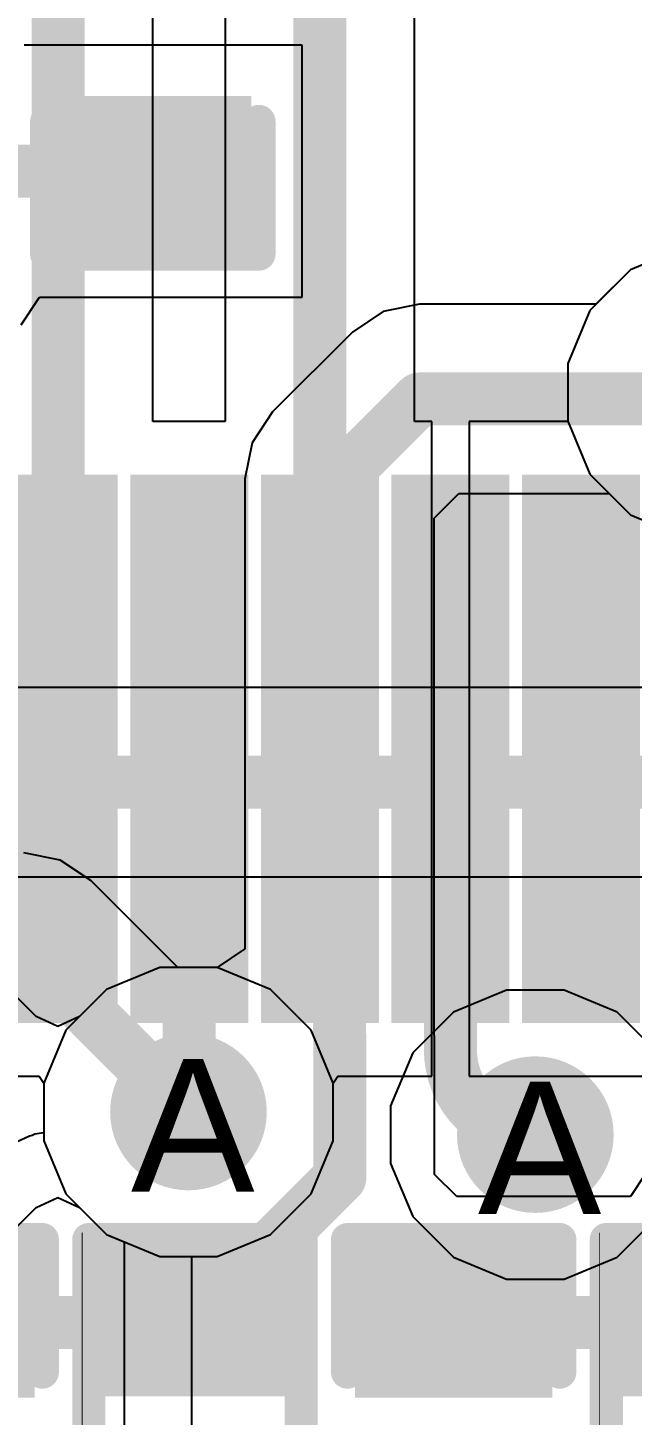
# Model space of a CAD drawing. Header units: inches. Extents: x 0 to 208, y 0 to 213.
# Drawn here: x 1.7585 to 1.8496, y 3.0265 to 3.2358 of the extents above; entities that cross this region are included whole.
import ezdxf

# ---------------------------------------------------------------- set-up
doc = ezdxf.new("R2010")
doc.units = ezdxf.units.IN
doc.header["$MEASUREMENT"] = 0
for name, color, linetype in [('Bottom Layer', 5, 'Continuous'), ('Bottom Overlay', 54, 'Continuous'), ('Bottom Paste', 16, 'Continuous'), ('Bottom Solder', 6, 'Continuous'), ('Drill Drawing', 1, 'Continuous'), ('L2_GND1', 16, 'Continuous'), ('L3_SIG1', 76, 'Continuous'), ('L4_PWR', 90, 'Continuous'), ('L5_GND2', 156, 'Continuous'), ('L6_SIG2', 130, 'Continuous'), ('L7_GND3', 216, 'Continuous'), ('Top Layer', 1, 'Continuous'), ('Top Paste', 8, 'Continuous'), ('Top Solder', 216, 'Continuous'), ('Via Holes', 16, 'Continuous')]:
    doc.layers.add(name, color=color, linetype=linetype)
doc.styles.add('Arial', font='', dxfattribs={"height": 0.2})
doc.styles.get('Arial').set_extended_font_data('Arial')

# ---------------------------------------------------------------- blocks, each defined once
blk = doc.blocks.new('AS0B826_S78B_7H_8')
at = {"layer": 'Top Layer'}
for points in [[(-1.15847285, 1.0386207), (-1.14469335, 1.0386207), (-1.14469335, 0.9598807), (-1.15847285, 0.9598807)], [(-1.13879285, 1.0386207), (-1.12501335, 1.0386207), (-1.12501335, 0.9598807), (-1.13879285, 0.9598807)], [(-1.11910285, 1.0386207), (-1.10532335, 1.0386207), (-1.10532335, 0.9598807), (-1.11910285, 0.9598807)], [(-1.09942285, 1.0386207), (-1.08564335, 1.0386207), (-1.08564335, 0.9598807), (-1.09942285, 0.9598807)], [(-1.07973285, 1.0386207), (-1.06595335, 1.0386207), (-1.06595335, 0.9598807), (-1.07973285, 0.9598807)]]:
    blk.add_hatch(color=1, dxfattribs=at).paths.add_polyline_path(points)
at = {"layer": 'Top Paste'}
for points in [[(-1.15847285, 1.0386207), (-1.14469335, 1.0386207), (-1.14469335, 0.9598807), (-1.15847285, 0.9598807)], [(-1.13879285, 1.0386207), (-1.12501335, 1.0386207), (-1.12501335, 0.9598807), (-1.13879285, 0.9598807)], [(-1.11910285, 1.0386207), (-1.10532335, 1.0386207), (-1.10532335, 0.9598807), (-1.11910285, 0.9598807)], [(-1.09942285, 1.0386207), (-1.08564335, 1.0386207), (-1.08564335, 0.9598807), (-1.09942285, 0.9598807)], [(-1.07973285, 1.0386207), (-1.06595335, 1.0386207), (-1.06595335, 0.9598807), (-1.07973285, 0.9598807)]]:
    blk.add_hatch(color=8, dxfattribs=at).paths.add_polyline_path(points)
at = {"layer": 'Top Solder'}
for points in [[(-1.16047285, 1.0406207), (-1.14269335, 1.0406207), (-1.14269335, 0.9578807), (-1.16047285, 0.9578807)], [(-1.14079285, 1.0406207), (-1.12301335, 1.0406207), (-1.12301335, 0.9578807), (-1.14079285, 0.9578807)], [(-1.12110285, 1.0406207), (-1.10332335, 1.0406207), (-1.10332335, 0.9578807), (-1.12110285, 0.9578807)], [(-1.10142285, 1.0406207), (-1.08364335, 1.0406207), (-1.08364335, 0.9578807), (-1.10142285, 0.9578807)], [(-1.08173285, 1.0406207), (-1.06395335, 1.0406207), (-1.06395335, 0.9578807), (-1.08173285, 0.9578807)]]:
    blk.add_hatch(color=216, dxfattribs=at).paths.add_polyline_path(points)
blk = doc.blocks.new('C___0402_B_111')
at = {"layer": 'Bottom Layer'}
for points in [[(-0.0095004, 0.0125003), (-0.009500399999999999, -0.0124997), (-0.0275004, -0.0124997), (-0.0275004, 0.0125003)], [(0.0274996, 0.0125003), (0.0274996, -0.0124997), (0.009499600000000002, -0.0124997), (0.009499599999999999, 0.0125003)]]:
    blk.add_hatch(color=5, dxfattribs=at).paths.add_polyline_path(points)
at = {"layer": 'Bottom Paste'}
for points in [[(-0.0095004, 0.0125003), (-0.009500399999999999, -0.0124997), (-0.0275004, -0.0124997), (-0.0275004, 0.0125003)], [(0.0274996, 0.0125003), (0.0274996, -0.0124997), (0.009499600000000002, -0.0124997), (0.009499599999999999, 0.0125003)]]:
    blk.add_hatch(color=16, dxfattribs=at).paths.add_polyline_path(points)
at = {"layer": 'Bottom Solder'}
for points in [[(-0.007138200000000002, 0.0148625), (-0.007138199999999998, -0.0148619), (-0.0298626, -0.0148619), (-0.0298626, 0.0148625)], [(0.0298618, 0.0148625), (0.0298618, -0.0148619), (0.007137400000000001, -0.0148619), (0.007137399999999999, 0.0148625)]]:
    blk.add_hatch(color=6, dxfattribs=at).paths.add_polyline_path(points)
at = {"layer": 'Bottom Overlay'}
for points in [[(-0.0310004, -0.0159997, 0.005, 0.005, 0), (-0.0310004, 0.0160003, 0.005, 0.005, 0)], [(-0.0110004, 0.0160003, 0.005, 0.005, 0), (-0.0310004, 0.0160003, 0.005, 0.005, 0)], [(0.0309996, 0.0160003, 0.005, 0.005, 0), (0.0109996, 0.0160003, 0.005, 0.005, 0)], [(0.0309996, -0.0159997, 0.005, 0.005, 0), (0.0309996, 0.0160003, 0.005, 0.005, 0)], [(-0.0110004, -0.0159997, 0.005, 0.005, 0), (-0.0310004, -0.0159997, 0.005, 0.005, 0)], [(0.0309996, -0.0159997, 0.005, 0.005, 0), (0.0109996, -0.0159997, 0.005, 0.005, 0)]]:
    blk.add_lwpolyline(points, format="xyseb", dxfattribs=at)
for points in [[(-0.0322504, 0.0160003, 0.0025, 0.0025, 1), (-0.0297504, 0.0160003, 0.0025, 0.0025, 1)], [(-0.0322504, 0.0160003, 0.0025, 0.0025, 1), (-0.0297504, 0.0160003, 0.0025, 0.0025, 1)], [(-0.0122504, 0.0160003, 0.0025, 0.0025, 1), (-0.0097504, 0.0160003, 0.0025, 0.0025, 1)], [(0.0097496, 0.0160003, 0.0025, 0.0025, 1), (0.0122496, 0.0160003, 0.0025, 0.0025, 1)], [(0.0297496, 0.0160003, 0.0025, 0.0025, 1), (0.0322496, 0.0160003, 0.0025, 0.0025, 1)], [(0.0297496, 0.0160003, 0.0025, 0.0025, 1), (0.0322496, 0.0160003, 0.0025, 0.0025, 1)], [(-0.0322504, -0.0159997, 0.0025, 0.0025, 1), (-0.0297504, -0.0159997, 0.0025, 0.0025, 1)], [(-0.0322504, -0.0159997, 0.0025, 0.0025, 1), (-0.0297504, -0.0159997, 0.0025, 0.0025, 1)], [(-0.0122504, -0.0159997, 0.0025, 0.0025, 1), (-0.0097504, -0.0159997, 0.0025, 0.0025, 1)], [(0.0097496, -0.0159997, 0.0025, 0.0025, 1), (0.0122496, -0.0159997, 0.0025, 0.0025, 1)], [(0.0297496, -0.0159997, 0.0025, 0.0025, 1), (0.0322496, -0.0159997, 0.0025, 0.0025, 1)], [(0.0297496, -0.0159997, 0.0025, 0.0025, 1), (0.0322496, -0.0159997, 0.0025, 0.0025, 1)]]:
    blk.add_lwpolyline(points, format="xyseb", close=True, dxfattribs=at)
blk = doc.blocks.new('R___0402_B_147')
at = {"layer": 'Bottom Layer'}
for points in [[(-0.009499700000000002, 0.0125013), (-0.009499699999999998, -0.0124987), (-0.0274997, -0.0124987), (-0.0274997, 0.0125013)], [(0.0275003, 0.0125013), (0.0275003, -0.0124987), (0.009500300000000001, -0.0124987), (0.009500299999999998, 0.0125013)]]:
    blk.add_hatch(color=5, dxfattribs=at).paths.add_polyline_path(points)
at = {"layer": 'Bottom Paste'}
for points in [[(-0.009499700000000002, 0.0125013), (-0.009499699999999998, -0.0124987), (-0.0274997, -0.0124987), (-0.0274997, 0.0125013)], [(0.0275003, 0.0125013), (0.0275003, -0.0124987), (0.009500300000000001, -0.0124987), (0.009500299999999998, 0.0125013)]]:
    blk.add_hatch(color=16, dxfattribs=at).paths.add_polyline_path(points)
at = {"layer": 'Bottom Solder'}
for points in [[(-0.007334300000000001, 0.0146667), (-0.007334299999999998, -0.0146641), (-0.0296651, -0.0146641), (-0.0296651, 0.0146667)], [(0.0296657, 0.0146667), (0.0296657, -0.0146641), (0.007334900000000002, -0.0146641), (0.007334899999999998, 0.0146667)]]:
    blk.add_hatch(color=6, dxfattribs=at).paths.add_polyline_path(points)
at = {"layer": 'Bottom Overlay'}
for points in [[(-0.0309997, 0.0160013, 0.005, 0.005, 0), (0.0310003, 0.0160013, 0.005, 0.005, 0)], [(-0.0309997, 0.0160013, 0.005, 0.005, 0), (-0.0309997, -0.0159987, 0.005, 0.005, 0)], [(-0.0319997, 0.0170013, 0.000127, 0.000127, 0), (0.0320003, 0.0170013, 0.000127, 0.000127, 0)], [(0.0310003, 0.0160013, 0.005, 0.005, 0), (0.0310003, -0.0159987, 0.005, 0.005, 0)], [(-0.0309997, -0.0159987, 0.005, 0.005, 0), (0.0310003, -0.0159987, 0.005, 0.005, 0)]]:
    blk.add_lwpolyline(points, format="xyseb", dxfattribs=at)
for points in [[(-0.0322497, 0.0160013, 0.0025, 0.0025, 1), (-0.0297497, 0.0160013, 0.0025, 0.0025, 1)], [(-0.0322497, 0.0160013, 0.0025, 0.0025, 1), (-0.0297497, 0.0160013, 0.0025, 0.0025, 1)], [(-0.0320314, 0.0170013, 6.35e-05, 6.35e-05, 1), (-0.031968, 0.0170013, 6.35e-05, 6.35e-05, 1)], [(0.0297503, 0.0160013, 0.0025, 0.0025, 1), (0.0322503, 0.0160013, 0.0025, 0.0025, 1)], [(0.0297503, 0.0160013, 0.0025, 0.0025, 1), (0.0322503, 0.0160013, 0.0025, 0.0025, 1)], [(0.0319686, 0.0170013, 6.35e-05, 6.35e-05, 1), (0.032032, 0.0170013, 6.35e-05, 6.35e-05, 1)], [(-0.0322497, -0.0159987, 0.0025, 0.0025, 1), (-0.0297497, -0.0159987, 0.0025, 0.0025, 1)], [(-0.0322497, -0.0159987, 0.0025, 0.0025, 1), (-0.0297497, -0.0159987, 0.0025, 0.0025, 1)], [(0.0297503, -0.0159987, 0.0025, 0.0025, 1), (0.0322503, -0.0159987, 0.0025, 0.0025, 1)], [(0.0297503, -0.0159987, 0.0025, 0.0025, 1), (0.0322503, -0.0159987, 0.0025, 0.0025, 1)]]:
    blk.add_lwpolyline(points, format="xyseb", close=True, dxfattribs=at)
blk = doc.blocks.new('R___0402_B_148')
at = {"layer": 'Bottom Layer'}
for points in [[(-0.0095004, 0.0125001), (-0.009500399999999999, -0.0124999), (-0.0275004, -0.0124999), (-0.0275004, 0.0125001)], [(0.0274996, 0.0125001), (0.0274996, -0.0124999), (0.009499600000000002, -0.0124999), (0.009499599999999999, 0.0125001)]]:
    blk.add_hatch(color=5, dxfattribs=at).paths.add_polyline_path(points)
at = {"layer": 'Bottom Paste'}
for points in [[(-0.0095004, 0.0125001), (-0.009500399999999999, -0.0124999), (-0.0275004, -0.0124999), (-0.0275004, 0.0125001)], [(0.0274996, 0.0125001), (0.0274996, -0.0124999), (0.009499600000000002, -0.0124999), (0.009499599999999999, 0.0125001)]]:
    blk.add_hatch(color=16, dxfattribs=at).paths.add_polyline_path(points)
at = {"layer": 'Bottom Solder'}
for points in [[(-0.007335000000000001, 0.0146655), (-0.007334999999999999, -0.0146653), (-0.0296658, -0.0146653), (-0.0296658, 0.0146655)], [(0.029665, 0.0146655), (0.029665, -0.0146653), (0.007334200000000002, -0.0146653), (0.007334199999999998, 0.0146655)]]:
    blk.add_hatch(color=6, dxfattribs=at).paths.add_polyline_path(points)
at = {"layer": 'Bottom Overlay'}
for points in [[(-0.0310004, 0.0160001, 0.005, 0.005, 0), (0.0309996, 0.0160001, 0.005, 0.005, 0)], [(-0.0310004, 0.0160001, 0.005, 0.005, 0), (-0.0310004, -0.0159999, 0.005, 0.005, 0)], [(-0.0320004, 0.0170001, 0.000127, 0.000127, 0), (0.0319996, 0.0170001, 0.000127, 0.000127, 0)], [(0.0309996, 0.0160001, 0.005, 0.005, 0), (0.0309996, -0.0159999, 0.005, 0.005, 0)], [(-0.0310004, -0.0159999, 0.005, 0.005, 0), (0.0309996, -0.0159999, 0.005, 0.005, 0)]]:
    blk.add_lwpolyline(points, format="xyseb", dxfattribs=at)
for points in [[(-0.0322504, 0.0160001, 0.0025, 0.0025, 1), (-0.0297504, 0.0160001, 0.0025, 0.0025, 1)], [(-0.0322504, 0.0160001, 0.0025, 0.0025, 1), (-0.0297504, 0.0160001, 0.0025, 0.0025, 1)], [(-0.0320321, 0.0170001, 6.35e-05, 6.35e-05, 1), (-0.0319687, 0.0170001, 6.35e-05, 6.35e-05, 1)], [(0.0297496, 0.0160001, 0.0025, 0.0025, 1), (0.0322496, 0.0160001, 0.0025, 0.0025, 1)], [(0.0297496, 0.0160001, 0.0025, 0.0025, 1), (0.0322496, 0.0160001, 0.0025, 0.0025, 1)], [(0.0319679, 0.0170001, 6.35e-05, 6.35e-05, 1), (0.0320313, 0.0170001, 6.35e-05, 6.35e-05, 1)], [(-0.0322504, -0.0159999, 0.0025, 0.0025, 1), (-0.0297504, -0.0159999, 0.0025, 0.0025, 1)], [(-0.0322504, -0.0159999, 0.0025, 0.0025, 1), (-0.0297504, -0.0159999, 0.0025, 0.0025, 1)], [(0.0297496, -0.0159999, 0.0025, 0.0025, 1), (0.0322496, -0.0159999, 0.0025, 0.0025, 1)], [(0.0297496, -0.0159999, 0.0025, 0.0025, 1), (0.0322496, -0.0159999, 0.0025, 0.0025, 1)]]:
    blk.add_lwpolyline(points, format="xyseb", close=True, dxfattribs=at)
blk = doc.blocks.new('CAP_0402_B_563')
at = {"layer": 'Bottom Layer'}
for points in [[(-0.009500100000000001, 0.0125028), (-0.0095001, -0.0124972), (-0.0275001, -0.0124972), (-0.0275001, 0.0125028)], [(0.0274999, 0.0125028), (0.0274999, -0.0124972), (0.009499900000000002, -0.0124972), (0.009499899999999999, 0.0125028)]]:
    blk.add_hatch(color=5, dxfattribs=at).paths.add_polyline_path(points)
at = {"layer": 'Bottom Paste'}
for points in [[(-0.009500100000000001, 0.0125028), (-0.0095001, -0.0124972), (-0.0275001, -0.0124972), (-0.0275001, 0.0125028)], [(0.0274999, 0.0125028), (0.0274999, -0.0124972), (0.009499900000000002, -0.0124972), (0.009499899999999999, 0.0125028)]]:
    blk.add_hatch(color=16, dxfattribs=at).paths.add_polyline_path(points)
at = {"layer": 'Bottom Solder'}
for points in [[(-0.007137900000000002, 0.014865), (-0.007137899999999998, -0.0148594), (-0.0298623, -0.0148594), (-0.0298623, 0.014865)], [(0.0298621, 0.014865), (0.0298621, -0.0148594), (0.007137700000000001, -0.0148594), (0.007137699999999999, 0.014865)]]:
    blk.add_hatch(color=6, dxfattribs=at).paths.add_polyline_path(points)
at = {"layer": 'Bottom Overlay'}
for points in [[(-0.0310001, -0.0159972, 0.005, 0.005, 0), (-0.0310001, 0.0160028, 0.005, 0.005, 0)], [(-0.0110001, 0.0160028, 0.005, 0.005, 0), (-0.0310001, 0.0160028, 0.005, 0.005, 0)], [(0.0309999, 0.0160028, 0.005, 0.005, 0), (0.0109999, 0.0160028, 0.005, 0.005, 0)], [(0.0309999, -0.0159972, 0.005, 0.005, 0), (0.0309999, 0.0160028, 0.005, 0.005, 0)], [(-0.0110001, -0.0159972, 0.005, 0.005, 0), (-0.0310001, -0.0159972, 0.005, 0.005, 0)], [(0.0309999, -0.0159972, 0.005, 0.005, 0), (0.0109999, -0.0159972, 0.005, 0.005, 0)]]:
    blk.add_lwpolyline(points, format="xyseb", dxfattribs=at)
for points in [[(-0.0322501, 0.0160028, 0.0025, 0.0025, 1), (-0.0297501, 0.0160028, 0.0025, 0.0025, 1)], [(-0.0322501, 0.0160028, 0.0025, 0.0025, 1), (-0.0297501, 0.0160028, 0.0025, 0.0025, 1)], [(-0.0122501, 0.0160028, 0.0025, 0.0025, 1), (-0.0097501, 0.0160028, 0.0025, 0.0025, 1)], [(0.0097499, 0.0160028, 0.0025, 0.0025, 1), (0.0122499, 0.0160028, 0.0025, 0.0025, 1)], [(0.0297499, 0.0160028, 0.0025, 0.0025, 1), (0.0322499, 0.0160028, 0.0025, 0.0025, 1)], [(0.0297499, 0.0160028, 0.0025, 0.0025, 1), (0.0322499, 0.0160028, 0.0025, 0.0025, 1)], [(-0.0322501, -0.0159972, 0.0025, 0.0025, 1), (-0.0297501, -0.0159972, 0.0025, 0.0025, 1)], [(-0.0322501, -0.0159972, 0.0025, 0.0025, 1), (-0.0297501, -0.0159972, 0.0025, 0.0025, 1)], [(-0.0122501, -0.0159972, 0.0025, 0.0025, 1), (-0.0097501, -0.0159972, 0.0025, 0.0025, 1)], [(0.0097499, -0.0159972, 0.0025, 0.0025, 1), (0.0122499, -0.0159972, 0.0025, 0.0025, 1)], [(0.0297499, -0.0159972, 0.0025, 0.0025, 1), (0.0322499, -0.0159972, 0.0025, 0.0025, 1)], [(0.0297499, -0.0159972, 0.0025, 0.0025, 1), (0.0322499, -0.0159972, 0.0025, 0.0025, 1)]]:
    blk.add_lwpolyline(points, format="xyseb", close=True, dxfattribs=at)
blk = doc.blocks.new('C___0402_B_567')
at = {"layer": 'Bottom Layer'}
for points in [[(-0.009498300000000001, 0.0125011), (-0.009498299999999998, -0.0124989), (-0.0274983, -0.0124989), (-0.0274983, 0.0125011)], [(0.0275017, 0.0125011), (0.0275017, -0.0124989), (0.009501700000000002, -0.0124989), (0.009501699999999998, 0.0125011)]]:
    blk.add_hatch(color=5, dxfattribs=at).paths.add_polyline_path(points)
at = {"layer": 'Bottom Paste'}
for points in [[(-0.009498300000000001, 0.0125011), (-0.009498299999999998, -0.0124989), (-0.0274983, -0.0124989), (-0.0274983, 0.0125011)], [(0.0275017, 0.0125011), (0.0275017, -0.0124989), (0.009501700000000002, -0.0124989), (0.009501699999999998, 0.0125011)]]:
    blk.add_hatch(color=16, dxfattribs=at).paths.add_polyline_path(points)
at = {"layer": 'Bottom Solder'}
for points in [[(-0.007136100000000001, 0.0148633), (-0.007136099999999999, -0.0148611), (-0.0298605, -0.0148611), (-0.0298605, 0.0148633)], [(0.0298639, 0.0148633), (0.0298639, -0.0148611), (0.007139500000000002, -0.0148611), (0.007139499999999998, 0.0148633)]]:
    blk.add_hatch(color=6, dxfattribs=at).paths.add_polyline_path(points)
at = {"layer": 'Bottom Overlay'}
for points in [[(-0.0309983, -0.0159989, 0.005, 0.005, 0), (-0.0309983, 0.0160011, 0.005, 0.005, 0)], [(-0.0109983, 0.0160011, 0.005, 0.005, 0), (-0.0309983, 0.0160011, 0.005, 0.005, 0)], [(0.0310017, 0.0160011, 0.005, 0.005, 0), (0.0110017, 0.0160011, 0.005, 0.005, 0)], [(0.0310017, -0.0159989, 0.005, 0.005, 0), (0.0310017, 0.0160011, 0.005, 0.005, 0)], [(-0.0109983, -0.0159989, 0.005, 0.005, 0), (-0.0309983, -0.0159989, 0.005, 0.005, 0)], [(0.0310017, -0.0159989, 0.005, 0.005, 0), (0.0110017, -0.0159989, 0.005, 0.005, 0)]]:
    blk.add_lwpolyline(points, format="xyseb", dxfattribs=at)
for points in [[(-0.0322483, 0.0160011, 0.0025, 0.0025, 1), (-0.0297483, 0.0160011, 0.0025, 0.0025, 1)], [(-0.0322483, 0.0160011, 0.0025, 0.0025, 1), (-0.0297483, 0.0160011, 0.0025, 0.0025, 1)], [(-0.0122483, 0.0160011, 0.0025, 0.0025, 1), (-0.0097483, 0.0160011, 0.0025, 0.0025, 1)], [(0.0097517, 0.0160011, 0.0025, 0.0025, 1), (0.0122517, 0.0160011, 0.0025, 0.0025, 1)], [(0.0297517, 0.0160011, 0.0025, 0.0025, 1), (0.0322517, 0.0160011, 0.0025, 0.0025, 1)], [(0.0297517, 0.0160011, 0.0025, 0.0025, 1), (0.0322517, 0.0160011, 0.0025, 0.0025, 1)], [(-0.0322483, -0.0159989, 0.0025, 0.0025, 1), (-0.0297483, -0.0159989, 0.0025, 0.0025, 1)], [(-0.0322483, -0.0159989, 0.0025, 0.0025, 1), (-0.0297483, -0.0159989, 0.0025, 0.0025, 1)], [(-0.0122483, -0.0159989, 0.0025, 0.0025, 1), (-0.0097483, -0.0159989, 0.0025, 0.0025, 1)], [(0.0097517, -0.0159989, 0.0025, 0.0025, 1), (0.0122517, -0.0159989, 0.0025, 0.0025, 1)], [(0.0297517, -0.0159989, 0.0025, 0.0025, 1), (0.0322517, -0.0159989, 0.0025, 0.0025, 1)], [(0.0297517, -0.0159989, 0.0025, 0.0025, 1), (0.0322517, -0.0159989, 0.0025, 0.0025, 1)]]:
    blk.add_lwpolyline(points, format="xyseb", close=True, dxfattribs=at)

msp = doc.modelspace()

# ---------------------------------------------------------------- hatches: boundary and pattern name
at = {"layer": 'Bottom Layer'}
h = msp.add_hatch(color=5, dxfattribs=at)
edge = h.paths.add_edge_path()
edge.add_arc((1.7827138, 3.0722382), 0.011811, 0, 360)
h = msp.add_hatch(color=5, dxfattribs=at)
edge = h.paths.add_edge_path()
edge.add_arc((1.8350041, 3.0688257), 0.011811, 0, 360)
at = {"layer": 'L2_GND1'}
h = msp.add_hatch(color=16, dxfattribs=at)
edge = h.paths.add_edge_path()
edge.add_arc((1.7827138, 3.0722382), 0.011811, 0, 360)
h = msp.add_hatch(color=16, dxfattribs=at)
edge = h.paths.add_edge_path()
edge.add_arc((1.8350041, 3.0688257), 0.011811, 0, 360)
at = {"layer": 'L3_SIG1'}
h = msp.add_hatch(color=76, dxfattribs=at)
edge = h.paths.add_edge_path()
edge.add_arc((1.7827138, 3.0722382), 0.011811, 0, 360)
h = msp.add_hatch(color=76, dxfattribs=at)
edge = h.paths.add_edge_path()
edge.add_arc((1.8350041, 3.0688257), 0.011811, 0, 360)
at = {"layer": 'L4_PWR'}
h = msp.add_hatch(color=90, dxfattribs=at)
edge = h.paths.add_edge_path()
edge.add_arc((1.7827138, 3.0722382), 0.011811, 0, 360)
h = msp.add_hatch(color=90, dxfattribs=at)
edge = h.paths.add_edge_path()
edge.add_arc((1.8350041, 3.0688257), 0.011811, 0, 360)
at = {"layer": 'L5_GND2'}
h = msp.add_hatch(color=156, dxfattribs=at)
edge = h.paths.add_edge_path()
edge.add_arc((1.7827138, 3.0722382), 0.011811, 0, 360)
h = msp.add_hatch(color=156, dxfattribs=at)
edge = h.paths.add_edge_path()
edge.add_arc((1.8350041, 3.0688257), 0.011811, 0, 360)
at = {"layer": 'L6_SIG2'}
h = msp.add_hatch(color=130, dxfattribs=at)
edge = h.paths.add_edge_path()
edge.add_arc((1.7827138, 3.0722382), 0.011811, 0, 360)
h = msp.add_hatch(color=130, dxfattribs=at)
edge = h.paths.add_edge_path()
edge.add_arc((1.8350041, 3.0688257), 0.011811, 0, 360)
at = {"layer": 'L7_GND3'}
h = msp.add_hatch(color=216, dxfattribs=at)
edge = h.paths.add_edge_path()
edge.add_arc((1.7827138, 3.0722382), 0.011811, 0, 360)
h = msp.add_hatch(color=216, dxfattribs=at)
edge = h.paths.add_edge_path()
edge.add_arc((1.8350041, 3.0688257), 0.011811, 0, 360)
at = {"layer": 'Top Layer'}
h = msp.add_hatch(color=1, dxfattribs=at)
edge = h.paths.add_edge_path()
edge.add_arc((1.7827138, 3.0722382), 0.011811, 0, 360)
h = msp.add_hatch(color=1, dxfattribs=at)
edge = h.paths.add_edge_path()
edge.add_arc((1.8350041, 3.0688257), 0.011811, 0, 360)
at = {"layer": 'Via Holes'}
h = msp.add_hatch(color=7, dxfattribs=at)
edge = h.paths.add_edge_path()
edge.add_arc((1.7827138, 3.0722382), 0.0059055, 0, 360)
h = msp.add_hatch(color=7, dxfattribs=at)
edge = h.paths.add_edge_path()
edge.add_arc((1.8350041, 3.0688257), 0.0059055, 0, 360)

# ---------------------------------------------------------------- linework, layer by layer
at = {"layer": 'Bottom Layer'}
for p, q in [((1.7998378, 3.2331302), (1.7579418, 3.2331302)), ((1.7998378, 3.1951302), (1.7998378, 3.2331302)), ((1.8573613, 3.2025872), (1.8493449, 3.1992667)), ((1.8493449, 3.1992667), (1.8441287, 3.1940505)), ((1.7574696, 3.1909728), (1.7602475, 3.1951302)), ((1.7602475, 3.1951302), (1.7998378, 3.1951302)), ((1.8175398, 3.1940505), (1.8120772, 3.1929639)), ((1.8441287, 3.1940505), (1.8175398, 3.1940505)), ((1.8120772, 3.1929639), (1.8074463, 3.1898697)), ((1.8074461, 3.1898694), (1.7953923, 3.1778157)), ((1.8074463, 3.1898697), (1.8074461, 3.1898694)), ((1.7953923, 3.1778157), (1.7922981, 3.1731847)), ((1.7922981, 3.1731847), (1.7912114, 3.1677222)), ((1.7912114, 3.1677222), (1.7912115, 3.1677217)), ((1.7912115, 3.1677217), (1.7912115, 3.0968263)), ((1.8197601, 3.1618095), (1.8234524, 3.1655019)), ((1.8234524, 3.1655019), (1.8461287, 3.1655019)), ((1.8461287, 3.1655019), (1.8493449, 3.1622857)), ((1.8493449, 3.1622857), (1.8573613, 3.1589652)), ((1.8197601, 3.0838772), (1.8197601, 3.1618095)), ((1.7633639, 3.1102361), (1.7579014, 3.1113226)), ((1.7633641, 3.110236), (1.7633639, 3.1102361)), ((1.7633644, 3.1102359), (1.7633641, 3.110236)), ((1.7679954, 3.1071417), (1.7633644, 3.1102359)), ((1.7679956, 3.1071414), (1.7679954, 3.1071417)), ((1.7810888, 3.0940492), (1.7679956, 3.1071414)), ((1.7912115, 3.0968263), (1.7870541, 3.0940485)), ((1.7870523, 3.0940492), (1.7810888, 3.0940492)), ((1.7870541, 3.0940485), (1.7870523, 3.0940492)), ((1.8197981, 3.0836862), (1.8197601, 3.0838772)), ((1.8197981, 3.0816923), (1.8197981, 3.0836862)), ((1.8197992, 3.0816868), (1.8197981, 3.0816923)), ((1.8197991, 3.0816863), (1.8197992, 3.0816868)), ((1.8197991, 3.0627901), (1.8197991, 3.0816863)), ((1.8197992, 3.0627897), (1.8197991, 3.0627901)), ((1.8231596, 3.0595002), (1.8197992, 3.0627897)), ((1.8516123, 3.0628937), (1.8493449, 3.0595002)), ((1.8493449, 3.0595002), (1.8231596, 3.0595002))]:
    msp.add_line(p, q, dxfattribs=at)
for points in [[(1.7354418, 3.2141302, 0.008, 0.008, 0), (1.7773378, 3.2141302, 0.008, 0.008, 0)], [(1.8054858, 3.1677222, 0.008, 0.008, 0), (1.8175398, 3.1797762, 0.008, 0.008, 0)], [(1.8175398, 3.1797762, 0.008, 0.008, 0), (1.8616998, 3.1797762, 0.008, 0.008, 0)], [(1.8054858, 3.0837242, 0.008, 0.008, 0), (1.8054858, 3.1677222, 0.008, 0.008, 0)], [(1.7282758, 3.0970482, 0.008, 0.008, 0), (1.7579019, 3.0970482, 0.008, 0.008, 0)], [(1.7579019, 3.0970482, 0.008, 0.008, 0), (1.7827137, 3.0722383, 0.008, 0.008, 0)], [(1.8054858, 3.0837242, 0.008, 0.008, 0), (1.8055238, 3.0836862, 0.008, 0.008, 0)], [(1.8055238, 3.0816878, 0.008, 0.008, 0), (1.8055238, 3.0836862, 0.008, 0.008, 0)], [(1.8055238, 3.0816878, 0.008, 0.008, 0), (1.8055248, 3.0816868, 0.008, 0.008, 0)], [(1.8055248, 3.0627896, 0.008, 0.008, 0), (1.8055248, 3.0816868, 0.008, 0.008, 0)], [(1.7836924, 3.0405005, 0.008, 0.008, 0), (1.8055238, 3.0623319, 0.008, 0.008, 0)], [(1.8055238, 3.0627886, 0.008, 0.008, 0), (1.8055248, 3.0627896, 0.008, 0.008, 0)], [(1.8055238, 3.0623319, 0.008, 0.008, 0), (1.8055238, 3.0627886, 0.008, 0.008, 0)], [(1.7446778, 3.0404982, 0.008, 0.008, 0), (1.7836918, 3.0404982, 0.008, 0.008, 0)], [(1.7836918, 3.0405002, 0.008, 0.008, 0), (1.7836924, 3.0405005, 0.008, 0.008, 0)], [(1.7836918, 3.0404982, 0.008, 0.008, 0), (1.7836918, 3.0405002, 0.008, 0.008, 0)], [(1.8226918, 3.0405002, 0.008, 0.008, 0), (1.8617058, 3.0405002, 0.008, 0.008, 0)]]:
    msp.add_lwpolyline(points, format="xyseb", dxfattribs=at)
for points in [[(1.7753378, 3.2141302, 0.004, 0.004, 1), (1.7793378, 3.2141302, 0.004, 0.004, 1)], [(1.8155398, 3.1797762, 0.004, 0.004, 1), (1.8195398, 3.1797762, 0.004, 0.004, 1)], [(1.8155398, 3.1797762, 0.004, 0.004, 1), (1.8195398, 3.1797762, 0.004, 0.004, 1)], [(1.8034858, 3.1677222, 0.004, 0.004, 1), (1.8074858, 3.1677222, 0.004, 0.004, 1)], [(1.8034858, 3.1677222, 0.004, 0.004, 1), (1.8074858, 3.1677222, 0.004, 0.004, 1)], [(1.7559019, 3.0970482, 0.004, 0.004, 1), (1.7599019, 3.0970482, 0.004, 0.004, 1)], [(1.7559019, 3.0970482, 0.004, 0.004, 1), (1.7599019, 3.0970482, 0.004, 0.004, 1)], [(1.8034858, 3.0837242, 0.004, 0.004, 1), (1.8074858, 3.0837242, 0.004, 0.004, 1)], [(1.8034858, 3.0837242, 0.004, 0.004, 1), (1.8074858, 3.0837242, 0.004, 0.004, 1)], [(1.8035238, 3.0836862, 0.004, 0.004, 1), (1.8075238, 3.0836862, 0.004, 0.004, 1)], [(1.8035238, 3.0836862, 0.004, 0.004, 1), (1.8075238, 3.0836862, 0.004, 0.004, 1)], [(1.8035238, 3.0816878, 0.004, 0.004, 1), (1.8075238, 3.0816878, 0.004, 0.004, 1)], [(1.8035238, 3.0816878, 0.004, 0.004, 1), (1.8075238, 3.0816878, 0.004, 0.004, 1)], [(1.8035248, 3.0816868, 0.004, 0.004, 1), (1.8075248, 3.0816868, 0.004, 0.004, 1)], [(1.8035248, 3.0816868, 0.004, 0.004, 1), (1.8075248, 3.0816868, 0.004, 0.004, 1)], [(1.7807137, 3.0722383, 0.004, 0.004, 1), (1.7847137, 3.0722383, 0.004, 0.004, 1)], [(1.8035238, 3.0627886, 0.004, 0.004, 1), (1.8075238, 3.0627886, 0.004, 0.004, 1)], [(1.8035238, 3.0627886, 0.004, 0.004, 1), (1.8075238, 3.0627886, 0.004, 0.004, 1)], [(1.8035238, 3.0623319, 0.004, 0.004, 1), (1.8075238, 3.0623319, 0.004, 0.004, 1)], [(1.8035238, 3.0623319, 0.004, 0.004, 1), (1.8075238, 3.0623319, 0.004, 0.004, 1)], [(1.8035248, 3.0627896, 0.004, 0.004, 1), (1.8075248, 3.0627896, 0.004, 0.004, 1)], [(1.8035248, 3.0627896, 0.004, 0.004, 1), (1.8075248, 3.0627896, 0.004, 0.004, 1)], [(1.7816918, 3.0405002, 0.004, 0.004, 1), (1.7856918, 3.0405002, 0.004, 0.004, 1)], [(1.7816918, 3.0405002, 0.004, 0.004, 1), (1.7856918, 3.0405002, 0.004, 0.004, 1)], [(1.7816918, 3.0404982, 0.004, 0.004, 1), (1.7856918, 3.0404982, 0.004, 0.004, 1)], [(1.7816918, 3.0404982, 0.004, 0.004, 1), (1.7856918, 3.0404982, 0.004, 0.004, 1)], [(1.7816924, 3.0405005, 0.004, 0.004, 1), (1.7856924, 3.0405005, 0.004, 0.004, 1)], [(1.7816924, 3.0405005, 0.004, 0.004, 1), (1.7856924, 3.0405005, 0.004, 0.004, 1)], [(1.8206918, 3.0405002, 0.004, 0.004, 1), (1.8246918, 3.0405002, 0.004, 0.004, 1)]]:
    msp.add_lwpolyline(points, format="xyseb", close=True, dxfattribs=at)
at = {"layer": 'L2_GND1'}
for p, q in [((1.8573613, 3.2025872), (1.8493449, 3.1992667)), ((1.8493449, 3.1992667), (1.8432093, 3.1931311)), ((1.8432093, 3.1931311), (1.8398888, 3.1851147)), ((1.8398888, 3.1851147), (1.8398888, 3.1764377)), ((1.8398888, 3.1764377), (1.8432093, 3.1684213)), ((1.8432093, 3.1684213), (1.8493449, 3.1622857)), ((1.8493449, 3.1622857), (1.8573613, 3.1589652)), ((2.4669995, 3.1362743), (1.2639126, 3.1362743)), ((1.2580005, 3.1077257), (2.4610873, 3.1077257)), ((1.7783753, 3.0940492), (1.7703589, 3.0907287)), ((1.7870523, 3.0940492), (1.7783753, 3.0940492)), ((1.7950687, 3.0907287), (1.7870523, 3.0940492)), ((1.7703589, 3.0907287), (1.7642233, 3.0845931)), ((1.8012043, 3.0845931), (1.7950687, 3.0907287)), ((1.7642233, 3.0845931), (1.7609028, 3.0765767)), ((1.8045248, 3.0765767), (1.8012043, 3.0845931)), ((1.7609028, 3.0765767), (1.7609028, 3.0678997)), ((1.8045248, 3.0678997), (1.8045248, 3.0765767)), ((1.7609028, 3.0678997), (1.7642233, 3.0598833)), ((1.8012043, 3.0598833), (1.8045248, 3.0678997)), ((1.7642233, 3.0598833), (1.7703589, 3.0537477)), ((1.7950687, 3.0537477), (1.8012043, 3.0598833)), ((1.7703589, 3.0537477), (1.7783753, 3.0504272)), ((1.7870523, 3.0504272), (1.7950687, 3.0537477)), ((1.7783753, 3.0504272), (1.7870523, 3.0504272))]:
    msp.add_line(p, q, dxfattribs=at)
msp.add_lwpolyline([(1.258, 3.122, 0.008, 0.008, 0), (2.467, 3.122, 0.008, 0.008, 0)], format="xyseb", dxfattribs=at)
at = {"layer": 'L3_SIG1'}
for p, q in [((1.8573613, 3.2025872), (1.8493449, 3.1992667)), ((1.8493449, 3.1992667), (1.8432093, 3.1931311)), ((1.8432093, 3.1931311), (1.8398888, 3.1851147)), ((1.8398888, 3.1851147), (1.8398888, 3.1764377)), ((1.8398888, 3.1764377), (1.8432093, 3.1684213)), ((1.8432093, 3.1684213), (1.8493449, 3.1622857)), ((1.8493449, 3.1622857), (1.8573613, 3.1589652)), ((1.7783753, 3.0940492), (1.7703589, 3.0907287)), ((1.7870523, 3.0940492), (1.7783753, 3.0940492)), ((1.7950687, 3.0907287), (1.7870523, 3.0940492)), ((1.7703589, 3.0907287), (1.7642233, 3.0845931)), ((1.8012043, 3.0845931), (1.7950687, 3.0907287)), ((1.7642233, 3.0845931), (1.7609028, 3.0765767)), ((1.8045248, 3.0765767), (1.8012043, 3.0845931)), ((1.7609028, 3.0765767), (1.7609028, 3.069118)), ((1.8045248, 3.0678997), (1.8045248, 3.0765767)), ((1.7587341, 3.0685757), (1.7554677, 3.0670587)), ((1.7591561, 3.0686783), (1.7587341, 3.0685757)), ((1.7595268, 3.068904), (1.7591561, 3.0686783)), ((1.7609028, 3.069118), (1.7595268, 3.068904)), ((1.8012043, 3.0598833), (1.8045248, 3.0678997)), ((1.7950687, 3.0537477), (1.8012043, 3.0598833)), ((1.7556987, 3.0537477), (1.7597624, 3.0578114)), ((1.7597624, 3.0578114), (1.7630288, 3.0593284)), ((1.7630288, 3.0593284), (1.7662952, 3.0578114)), ((1.7662952, 3.0578114), (1.7703589, 3.0537477)), ((1.7703589, 3.0537477), (1.773, 3.0526537)), ((1.7870523, 3.0504272), (1.7950687, 3.0537477)), ((1.773, 3.0526537), (1.773, 2.9931796)), ((1.7831959, 2.9958112), (1.7831959, 3.0504272)), ((1.7831959, 3.0504272), (1.7870523, 3.0504272))]:
    msp.add_line(p, q, dxfattribs=at)
at = {"layer": 'L4_PWR'}
for p, q in [((1.8573613, 3.2025872), (1.8493449, 3.1992667)), ((1.8493449, 3.1992667), (1.8432093, 3.1931311)), ((1.8432093, 3.1931311), (1.8398888, 3.1851147)), ((1.8398888, 3.1851147), (1.8398888, 3.1764377)), ((1.8398888, 3.1764377), (1.8432093, 3.1684213)), ((1.8432093, 3.1684213), (1.8493449, 3.1622857)), ((1.8493449, 3.1622857), (1.8573613, 3.1589652)), ((1.7783753, 3.0940492), (1.7703589, 3.0907287)), ((1.7870523, 3.0940492), (1.7783753, 3.0940492)), ((1.7950687, 3.0907287), (1.7870523, 3.0940492)), ((1.7597624, 3.086665), (1.7556987, 3.0907287)), ((1.7703589, 3.0907287), (1.7662952, 3.086665)), ((1.8012043, 3.0845931), (1.7950687, 3.0907287)), ((1.8306656, 3.0906367), (1.8226492, 3.0873162)), ((1.8393426, 3.0906367), (1.8306656, 3.0906367)), ((1.847359, 3.0873162), (1.8393426, 3.0906367)), ((1.7630288, 3.085148), (1.7597624, 3.086665)), ((1.7662952, 3.086665), (1.7630288, 3.085148)), ((1.8226492, 3.0873162), (1.8165136, 3.0811806)), ((1.8534946, 3.0811806), (1.847359, 3.0873162)), ((1.8045248, 3.0765767), (1.8012043, 3.0845931)), ((1.8165136, 3.0811806), (1.8131931, 3.0731642)), ((1.8045248, 3.0678997), (1.8045248, 3.0765767)), ((1.8131931, 3.0731642), (1.8131931, 3.0644872)), ((1.8012043, 3.0598833), (1.8045248, 3.0678997)), ((1.8131931, 3.0644872), (1.8165136, 3.0564708)), ((1.7950687, 3.0537477), (1.8012043, 3.0598833)), ((1.7556987, 3.0537477), (1.7597624, 3.0578114)), ((1.7597624, 3.0578114), (1.7630288, 3.0593284)), ((1.7630288, 3.0593284), (1.7662952, 3.0578114)), ((1.7662952, 3.0578114), (1.7703589, 3.0537477)), ((1.8165136, 3.0564708), (1.8226492, 3.0503352)), ((1.847359, 3.0503352), (1.8534946, 3.0564708)), ((1.7703589, 3.0537477), (1.7783753, 3.0504272)), ((1.7870523, 3.0504272), (1.7950687, 3.0537477)), ((1.7783753, 3.0504272), (1.7870523, 3.0504272)), ((1.8226492, 3.0503352), (1.8306656, 3.0470147)), ((1.8393426, 3.0470147), (1.847359, 3.0503352)), ((1.8306656, 3.0470147), (1.8393426, 3.0470147))]:
    msp.add_line(p, q, dxfattribs=at)
at = {"layer": 'L5_GND2'}
for p, q in [((1.8573613, 3.2025872), (1.8493449, 3.1992667)), ((1.8493449, 3.1992667), (1.8432093, 3.1931311)), ((1.8432093, 3.1931311), (1.8398888, 3.1851147)), ((1.8398888, 3.1851147), (1.8398888, 3.1764377)), ((1.8398888, 3.1764377), (1.8432093, 3.1684213)), ((1.8432093, 3.1684213), (1.8493449, 3.1622857)), ((1.8493449, 3.1622857), (1.8573613, 3.1589652)), ((1.7783753, 3.0940492), (1.7703589, 3.0907287)), ((1.7870523, 3.0940492), (1.7783753, 3.0940492)), ((1.7950687, 3.0907287), (1.7870523, 3.0940492)), ((1.7703589, 3.0907287), (1.7642233, 3.0845931)), ((1.8012043, 3.0845931), (1.7950687, 3.0907287)), ((1.7642233, 3.0845931), (1.7609028, 3.0765767)), ((1.8045248, 3.0765767), (1.8012043, 3.0845931)), ((1.7609028, 3.0765767), (1.7609028, 3.0678997)), ((1.8045248, 3.0678997), (1.8045248, 3.0765767)), ((1.7609028, 3.0678997), (1.7642233, 3.0598833)), ((1.8012043, 3.0598833), (1.8045248, 3.0678997)), ((1.7642233, 3.0598833), (1.7703589, 3.0537477)), ((1.7950687, 3.0537477), (1.8012043, 3.0598833)), ((1.7703589, 3.0537477), (1.7783753, 3.0504272)), ((1.7870523, 3.0504272), (1.7950687, 3.0537477)), ((1.7783753, 3.0504272), (1.7870523, 3.0504272))]:
    msp.add_line(p, q, dxfattribs=at)
at = {"layer": 'L6_SIG2'}
for p, q in [((1.8573613, 3.2025872), (1.8493449, 3.1992667)), ((1.8493449, 3.1992667), (1.8432093, 3.1931311)), ((1.8432093, 3.1931311), (1.8398888, 3.1851147)), ((1.8398888, 3.1851147), (1.8398888, 3.1764377)), ((1.8398888, 3.1764377), (1.8432093, 3.1684213)), ((1.8432093, 3.1684213), (1.8493449, 3.1622857)), ((1.8493449, 3.1622857), (1.8573613, 3.1589652)), ((1.7783753, 3.0940492), (1.7703589, 3.0907287)), ((1.7870523, 3.0940492), (1.7783753, 3.0940492)), ((1.7950687, 3.0907287), (1.7870523, 3.0940492)), ((1.7703589, 3.0907287), (1.7642233, 3.0845931)), ((1.8012043, 3.0845931), (1.7950687, 3.0907287)), ((1.7642233, 3.0845931), (1.7609028, 3.0765767)), ((1.8045248, 3.0765767), (1.8012043, 3.0845931)), ((1.7609028, 3.0765767), (1.7609028, 3.0678997)), ((1.8045248, 3.0678997), (1.8045248, 3.0765767)), ((1.7609028, 3.0678997), (1.7642233, 3.0598833)), ((1.8012043, 3.0598833), (1.8045248, 3.0678997)), ((1.7642233, 3.0598833), (1.7703589, 3.0537477)), ((1.7950687, 3.0537477), (1.8012043, 3.0598833)), ((1.7703589, 3.0537477), (1.7783753, 3.0504272)), ((1.7870523, 3.0504272), (1.7950687, 3.0537477)), ((1.7783753, 3.0504272), (1.7870523, 3.0504272))]:
    msp.add_line(p, q, dxfattribs=at)
at = {"layer": 'L7_GND3'}
for p, q in [((1.8573613, 3.2025872), (1.8493449, 3.1992667)), ((1.8493449, 3.1992667), (1.8432093, 3.1931311)), ((1.8432093, 3.1931311), (1.8398888, 3.1851147)), ((1.8398888, 3.1851147), (1.8398888, 3.1764377)), ((1.8398888, 3.1764377), (1.8432093, 3.1684213)), ((1.8432093, 3.1684213), (1.8493449, 3.1622857)), ((1.8493449, 3.1622857), (1.8573613, 3.1589652)), ((1.7783753, 3.0940492), (1.7703589, 3.0907287)), ((1.7870523, 3.0940492), (1.7783753, 3.0940492)), ((1.7950687, 3.0907287), (1.7870523, 3.0940492)), ((1.7703589, 3.0907287), (1.7642233, 3.0845931)), ((1.8012043, 3.0845931), (1.7950687, 3.0907287)), ((1.7642233, 3.0845931), (1.7609028, 3.0765767)), ((1.8045248, 3.0765767), (1.8012043, 3.0845931)), ((1.7609028, 3.0765767), (1.7609028, 3.0678997)), ((1.8045248, 3.0678997), (1.8045248, 3.0765767)), ((1.7609028, 3.0678997), (1.7642233, 3.0598833)), ((1.8012043, 3.0598833), (1.8045248, 3.0678997)), ((1.7642233, 3.0598833), (1.7703589, 3.0537477)), ((1.7950687, 3.0537477), (1.8012043, 3.0598833)), ((1.7703589, 3.0537477), (1.7783753, 3.0504272)), ((1.7870523, 3.0504272), (1.7950687, 3.0537477)), ((1.7783753, 3.0504272), (1.7870523, 3.0504272))]:
    msp.add_line(p, q, dxfattribs=at)
at = {"layer": 'Top Layer'}
for p, q in [((1.8168001, 3.1763762), (1.8168001, 3.8339193)), ((1.7882515, 3.4136538), (1.7882515, 3.1763762)), ((1.7773521, 3.1763762), (1.7773521, 3.2491961)), ((1.8573613, 3.2025872), (1.8493449, 3.1992667)), ((1.8493449, 3.1992667), (1.8432093, 3.1931311)), ((1.8432093, 3.1931311), (1.8398888, 3.1851147)), ((1.8398888, 3.1851147), (1.8398888, 3.1764378)), ((1.7882515, 3.1763762), (1.7773521, 3.1763762)), ((1.8194155, 3.1763762), (1.8168001, 3.1763762)), ((1.8194155, 3.0776362), (1.8194155, 3.1763762)), ((1.8398477, 3.1763762), (1.8250061, 3.1763762)), ((1.8250061, 3.1763762), (1.8250061, 3.0776362)), ((1.8398888, 3.1764378), (1.8398477, 3.1763762)), ((1.7462661, 3.0776362), (1.7601948, 3.0776362)), ((1.7601948, 3.0776362), (1.7609028, 3.0765766)), ((1.7609028, 3.0765766), (1.7609028, 3.0678997)), ((1.8045248, 3.0765766), (1.8052328, 3.0776362)), ((1.8045248, 3.0678997), (1.8045248, 3.0765766)), ((1.8052328, 3.0776362), (1.8194155, 3.0776362)), ((1.8250061, 3.0776362), (1.8586248, 3.0776362)), ((1.7609028, 3.0678997), (1.7642233, 3.0598833)), ((1.8012043, 3.0598833), (1.8045248, 3.0678997)), ((1.7642233, 3.0598833), (1.7703589, 3.0537477)), ((1.7950687, 3.0537477), (1.8012043, 3.0598833)), ((1.7703589, 3.0537477), (1.7783753, 3.0504272)), ((1.7870523, 3.0504272), (1.7950687, 3.0537477)), ((1.7783753, 3.0504272), (1.7870523, 3.0504272))]:
    msp.add_line(p, q, dxfattribs=at)
for points in [[(1.8025258, 3.1270062, 0.008, 0.008, 0), (1.8025258, 3.9364742, 0.008, 0.008, 0)], [(1.7630778, 3.1279282, 0.008, 0.008, 0), (1.7630778, 3.2491966, 0.008, 0.008, 0)], [(1.7828358, 3.0722382, 0.008, 0.008, 0), (1.7828358, 3.1270062, 0.008, 0.008, 0)], [(1.8222039, 3.0816259, 0.008, 0.008, 0), (1.8222039, 3.1270067, 0.008, 0.008, 0)], [(1.8222058, 3.1270062, 0.008, 0.008, 0), (1.8250937, 3.1241183, 0.008, 0.008, 0)], [(1.8350041, 3.0688257, 0.008, 0.008, -0.4142135623730951), (1.8222039, 3.0816259, 0.008, 0.008, 0)]]:
    msp.add_lwpolyline(points, format="xyseb", dxfattribs=at)
for points in [[(1.7610778, 3.1279282, 0.004, 0.004, 1), (1.7650778, 3.1279282, 0.004, 0.004, 1)], [(1.7808358, 3.1270062, 0.004, 0.004, 1), (1.7848358, 3.1270062, 0.004, 0.004, 1)], [(1.8005258, 3.1270062, 0.004, 0.004, 1), (1.8045258, 3.1270062, 0.004, 0.004, 1)], [(1.8202039, 3.1270067, 0.004, 0.004, 1), (1.8242039, 3.1270067, 0.004, 0.004, 1)], [(1.8202058, 3.1270062, 0.004, 0.004, 1), (1.8242058, 3.1270062, 0.004, 0.004, 1)], [(1.8230937, 3.1241183, 0.004, 0.004, 1), (1.8270937, 3.1241183, 0.004, 0.004, 1)], [(1.8202039, 3.0816259, 0.004, 0.004, 1), (1.8242039, 3.0816259, 0.004, 0.004, 1)], [(1.8202039, 3.0816259, 0.004, 0.004, 1), (1.8242039, 3.0816259, 0.004, 0.004, 1)], [(1.7808358, 3.0722382, 0.004, 0.004, 1), (1.7848358, 3.0722382, 0.004, 0.004, 1)], [(1.8330041, 3.0688257, 0.004, 0.004, 1), (1.8370041, 3.0688257, 0.004, 0.004, 1)]]:
    msp.add_lwpolyline(points, format="xyseb", close=True, dxfattribs=at)

# ---------------------------------------------------------------- block references
for name, p, rotation in [('CAP_0402_B_563', (1.777335, 3.2326301), 270), ('C___0402_B_567', (1.7446767, 3.0219999), 270), ('R___0402_B_148', (1.7836919, 3.0220006), 90), ('C___0402_B_111', (1.8226915, 3.0219998), 270), ('R___0402_B_147', (1.8617071, 3.0219999), 90)]:
    msp.add_blockref(name, p, dxfattribs=dict(rotation=rotation))
msp.add_blockref('AS0B826_S78B_7H_8', (2.9147389, 2.1277555))

# ---------------------------------------------------------------- texts
at = {"layer": 'Drill Drawing', "style": 'Arial'}
for p in [(1.7740493, 3.0602415), (1.8263396, 3.056829)]:
    msp.add_text('A', height=0.02, dxfattribs=at).set_placement(p)

doc.saveas('drawing.dxf')
